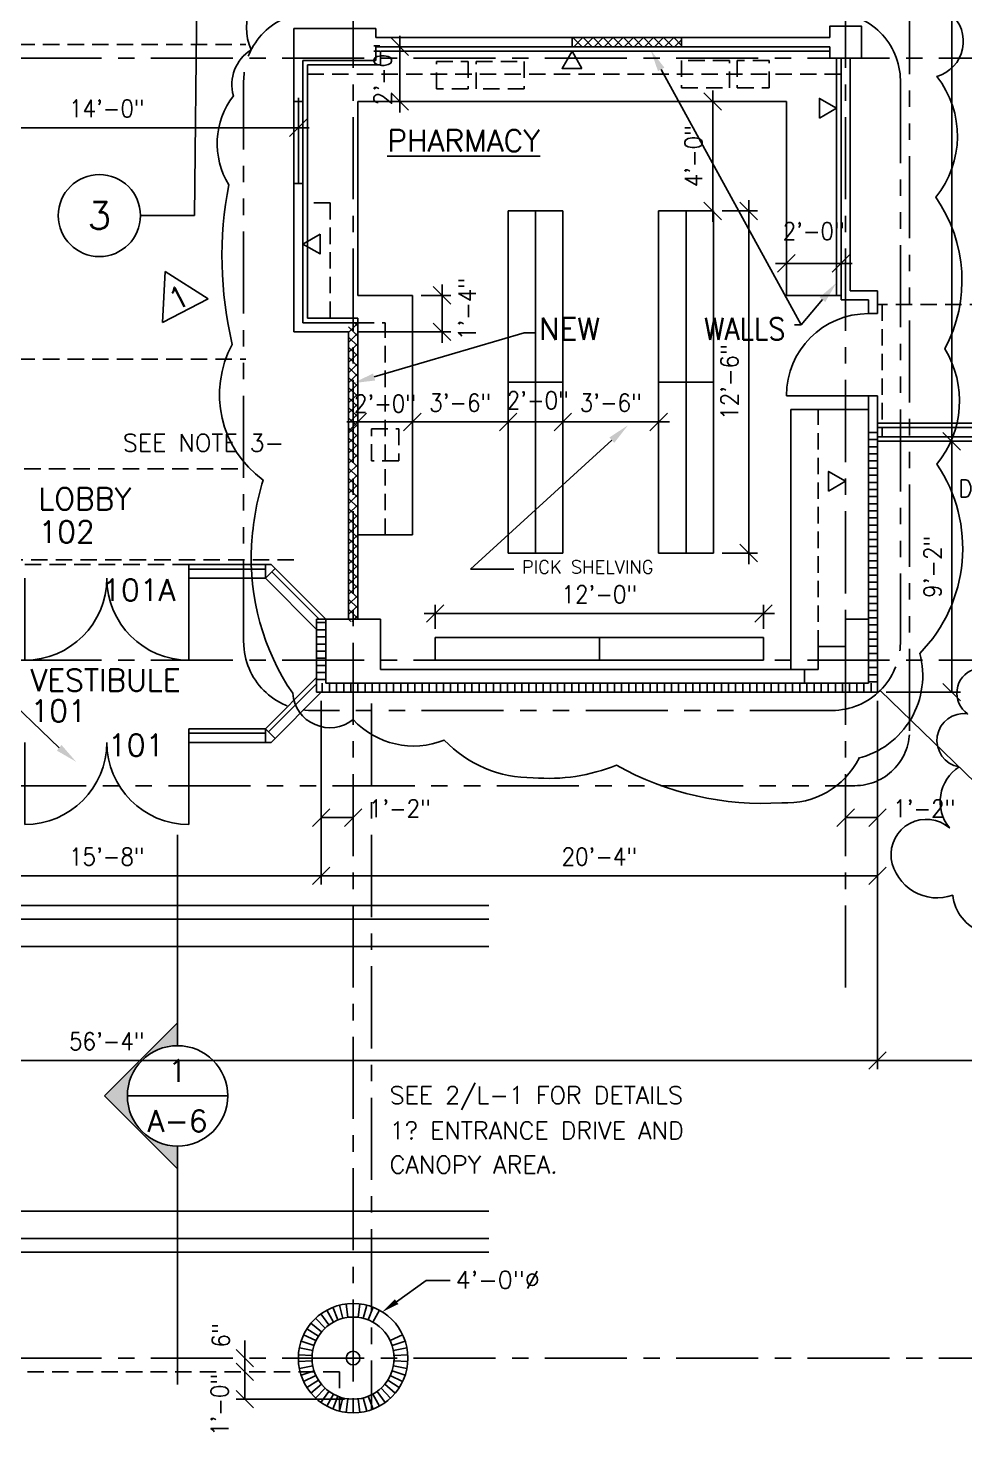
# Model space of a CAD drawing. Header units: inches. Extents: x 0 to 3828, y 0 to 2820.
# Drawn here: x 1428 to 1839, y 1136 to 1751 of the extents above; entities that cross this region are included whole.
import ezdxf
from ezdxf.enums import TextEntityAlignment as Align

# ---------------------------------------------------------------- set-up
doc = ezdxf.new("R2010")
doc.units = ezdxf.units.IN
doc.header["$LTSCALE"] = 28.8
doc.header["$MEASUREMENT"] = 0
for name, pattern in [('CENTER', [2, 1.25, -0.25, 0.25, -0.25]), ('HIDDEN', [0.375, 0.25, -0.125]), ('PHANTOM', [2.5, 1.25, -0.25, 0.25, -0.25, 0.25, -0.25])]:
    doc.linetypes.add(name, pattern=pattern)
for name, color, linetype in [('A-ANNO-DIMS', 1, 'Continuous'), ('A-ANNO-TEXT', 7, 'Continuous'), ('A-COLS', 1, 'Continuous'), ('A-DOOR', 6, 'Continuous'), ('A-FLOR-FURN', 74, 'Continuous'), ('A-GLAZ', 5, 'Continuous'), ('A-GRID', 1, 'CENTER'), ('A-WALL', 4, 'Continuous'), ('A-WALL-PATT', 9, 'Continuous'), ('ALL-ELSE', 31, 'Continuous')]:
    doc.layers.add(name, color=color, linetype=linetype)
doc.styles.add('RS', font='romans.shx', dxfattribs={"width": 0.9})
doc.dimstyles.new('RS', dxfattribs={"dimtxt": 0.18, "dimasz": 0.18, "dimexe": 0.18, "dimexo": 0.0625, "dimgap": 0.09, "dimtad": 0, "dimtih": 1, "dimtoh": 1, "dimdec": 4, "dimzin": 0, "dimdsep": 46, "dimtxsty": 'RS', "dimcen": 0.09, "dimclrt": 7, "dimadec": 0, "dimazin": 0, "dimtfac": 1, "dimtdec": 4, "dimtofl": 0, "dimtmove": 0, "dimatfit": 3, "dimfxl": 0, "dimtolj": 1, "dimtzin": 0, "dimarcsym": 0})
doc.dimstyles.get("Standard").update_dxf_attribs({"dimtxt": 0.18, "dimasz": 0.18, "dimexe": 0.18, "dimexo": 0.0625, "dimgap": 0.09, "dimtad": 0, "dimtih": 1, "dimtoh": 1, "dimdec": 4, "dimzin": 0, "dimdsep": 46, "dimtxsty": 'Standard', "dimcen": 0.09, "dimadec": 0, "dimazin": 0, "dimtfac": 1, "dimtdec": 4, "dimtofl": 0, "dimtmove": 0, "dimatfit": 3, "dimfxl": 0, "dimtolj": 1, "dimtzin": 0, "dimarcsym": 0})

# ---------------------------------------------------------------- blocks, each defined once
blk = doc.blocks.new('C006')
blk.add_line((0, 0), (0, 36))
blk.add_arc((0, 0), 36, 0, 90)
blk = doc.blocks.new('C008')
blk.add_lwpolyline([(4.33, -7.5), (0, 0), (-4.33, -7.5)], close=True)
blk = doc.blocks.new('C002')
blk.add_circle((0, 0), 18)
blk = doc.blocks.new('C009')
for p, q in [((0, 0), (11.33, 19.24)), ((22.66, 0), (11.33, 19.24)), ((0, 0), (22.66, 0))]:
    blk.add_line(p, q)
blk = doc.blocks.new('*D124')
at = {"layer": 'A-ANNO-DIMS', "color": 0}
for p, q in [((1379, 1720.66), (1379, 1703.66)), ((1547, 1720.66), (1547, 1703.66)), ((1375.16, 1703.66), (1382.84, 1711.34)), ((1543.16, 1703.66), (1550.84, 1711.34)), ((1374.2, 1707.5), (1551.8, 1707.5))]:
    blk.add_line(p, q, dxfattribs=at)
at = {"layer": 'Defpoints', "color": 0}
for p in [(1379, 1724.5), (1547, 1724.5), (1547, 1707.5)]:
    blk.add_point(p, dxfattribs=at)
at = {"layer": 'A-ANNO-DIMS', "color": 7, "insert": (1463, 1715.91), "char_height": 7.68, "attachment_point": 5, "style": 'RS'}
blk.add_mtext('\\A1;14\'-0"', dxfattribs=at)
blk = doc.blocks.new('*D312')
at = {"layer": 'A-ANNO-DIMS', "color": 0}
for p, q in [((1748.34, 1667.16), (1740.66, 1674.84)), ((1744.5, 1516.2), (1744.5, 1675.8)), ((1732.84, 1671), (1748.34, 1671)), ((1732.84, 1521), (1748.34, 1521)), ((1748.34, 1517.16), (1740.66, 1524.84))]:
    blk.add_line(p, q, dxfattribs=at)
at = {"layer": 'Defpoints', "color": 0}
for p in [(1729, 1671), (1744.5, 1671), (1729, 1521)]:
    blk.add_point(p, dxfattribs=at)
at = {"layer": 'A-ANNO-DIMS', "color": 7, "insert": (1736.09, 1596), "char_height": 7.68, "attachment_point": 5, "rotation": 90, "style": 'RS'}
blk.add_mtext('\\A1;12\'-6"', dxfattribs=at)
blk = doc.blocks.new('*D313')
at = {"layer": 'A-ANNO-DIMS', "color": 0}
for p, q in [((1728.7, 1666.2), (1728.7, 1723.8)), ((1732.54, 1715.16), (1724.86, 1722.84)), ((1732.54, 1667.16), (1724.86, 1674.84)), ((1725.16, 1671), (1724.86, 1671))]:
    blk.add_line(p, q, dxfattribs=at)
at = {"layer": 'Defpoints', "color": 0}
for p in [(1728.7, 1719), (1728.7, 1719), (1729, 1671)]:
    blk.add_point(p, dxfattribs=at)
at = {"layer": 'A-ANNO-DIMS', "color": 7, "insert": (1720.29, 1695), "char_height": 7.68, "attachment_point": 5, "rotation": 90, "style": 'RS'}
blk.add_mtext('\\A1;4\'-0"', dxfattribs=at)
blk = doc.blocks.new('*D129')
at = {"layer": 'A-ANNO-DIMS', "color": 0}
for p, q in [((1569.16, 1574.66), (1576.84, 1582.34)), ((1573, 1575.34), (1573, 1582.34)), ((1593.16, 1574.66), (1600.84, 1582.34)), ((1597, 1575.34), (1597, 1582.34)), ((1568.2, 1578.5), (1601.8, 1578.5))]:
    blk.add_line(p, q, dxfattribs=at)
at = {"layer": 'Defpoints', "color": 0}
for p in [(1597, 1578.5), (1573, 1571.5), (1597, 1571.5)]:
    blk.add_point(p, dxfattribs=at)
at = {"layer": 'A-ANNO-DIMS', "color": 7, "insert": (1585, 1586.5), "char_height": 7.68, "attachment_point": 5, "style": 'RS'}
blk.add_mtext('\\A1;2\'-0"', dxfattribs=at)
blk = doc.blocks.new('*D130')
at = {"layer": 'A-ANNO-DIMS', "color": 0}
for p, q in [((1593.16, 1574.66), (1600.84, 1582.34)), ((1597, 1575.34), (1597, 1582.34)), ((1635.16, 1574.66), (1642.84, 1582.34)), ((1639, 1575.34), (1639, 1582.34)), ((1592.2, 1578.5), (1643.8, 1578.5))]:
    blk.add_line(p, q, dxfattribs=at)
at = {"layer": 'Defpoints', "color": 0}
for p in [(1639, 1578.5), (1597, 1571.5), (1639, 1571.5)]:
    blk.add_point(p, dxfattribs=at)
at = {"layer": 'A-ANNO-DIMS', "color": 7, "insert": (1618, 1586.91), "char_height": 7.68, "attachment_point": 5, "style": 'RS'}
blk.add_mtext('\\A1;3\'-6"', dxfattribs=at)
blk = doc.blocks.new('*D131')
at = {"layer": 'A-ANNO-DIMS', "color": 0}
for p, q in [((1635.16, 1574.66), (1642.84, 1582.34)), ((1639, 1575.34), (1639, 1582.34)), ((1659.16, 1574.66), (1666.84, 1582.34)), ((1663, 1575.34), (1663, 1582.34)), ((1634.2, 1578.5), (1667.8, 1578.5))]:
    blk.add_line(p, q, dxfattribs=at)
at = {"layer": 'Defpoints', "color": 0}
for p in [(1663, 1578.5), (1639, 1571.5), (1663, 1571.5)]:
    blk.add_point(p, dxfattribs=at)
at = {"layer": 'A-ANNO-DIMS', "color": 7, "insert": (1652, 1588), "char_height": 7.68, "attachment_point": 5, "style": 'RS'}
blk.add_mtext('\\A1;2\'-0"', dxfattribs=at)
blk = doc.blocks.new('*D132')
at = {"layer": 'A-ANNO-DIMS', "color": 0}
for p, q in [((1659.16, 1574.66), (1666.84, 1582.34)), ((1663, 1575.34), (1663, 1582.34)), ((1701.16, 1574.66), (1708.84, 1582.34)), ((1705, 1575.34), (1705, 1582.34)), ((1658.2, 1578.5), (1709.8, 1578.5))]:
    blk.add_line(p, q, dxfattribs=at)
at = {"layer": 'Defpoints', "color": 0}
for p in [(1705, 1578.5), (1663, 1571.5), (1705, 1571.5)]:
    blk.add_point(p, dxfattribs=at)
at = {"layer": 'A-ANNO-DIMS', "color": 7, "insert": (1684, 1586.91), "char_height": 7.68, "attachment_point": 5, "style": 'RS'}
blk.add_mtext('\\A1;3\'-6"', dxfattribs=at)
blk = doc.blocks.new('*D133')
at = {"layer": 'A-ANNO-DIMS', "color": 0}
for p, q in [((1595.34, 1739.16), (1587.66, 1746.84)), ((1591.5, 1714.2), (1591.5, 1747.8)), ((1595.34, 1715.16), (1587.66, 1722.84))]:
    blk.add_line(p, q, dxfattribs=at)
at = {"layer": 'Defpoints', "color": 0}
for p in [(1591.5, 1743), (1591.5, 1743), (1591.5, 1719)]:
    blk.add_point(p, dxfattribs=at)
at = {"layer": 'A-ANNO-DIMS', "color": 7, "insert": (1584, 1731), "char_height": 7.68, "attachment_point": 5, "rotation": 90, "style": 'RS'}
blk.add_mtext('\\A1;2\'-0"', dxfattribs=at)
blk = doc.blocks.new('*D314')
at = {"layer": 'A-ANNO-DIMS', "color": 0}
for p, q in [((1757.16, 1644.16), (1764.84, 1651.84)), ((1761, 1637.84), (1761, 1651.84)), ((1781.16, 1644.16), (1788.84, 1651.84)), ((1785, 1637.84), (1785, 1651.84)), ((1756.2, 1648), (1789.8, 1648))]:
    blk.add_line(p, q, dxfattribs=at)
at = {"layer": 'Defpoints', "color": 0}
for p in [(1785, 1648), (1761, 1634), (1785, 1634)]:
    blk.add_point(p, dxfattribs=at)
at = {"layer": 'A-ANNO-DIMS', "color": 7, "insert": (1773, 1662.17), "char_height": 7.68, "attachment_point": 5, "style": 'RS'}
blk.add_mtext('\\A1;2\'-0"', dxfattribs=at)
blk = doc.blocks.new('*D315')
at = {"layer": 'A-ANNO-DIMS', "color": 0}
for p, q in [((1613.84, 1630.16), (1606.16, 1637.84)), ((1610, 1613.2), (1610, 1638.8)), ((1600.84, 1634), (1613.84, 1634)), ((1613.84, 1614.16), (1606.16, 1621.84)), ((1572.84, 1618), (1613.84, 1618))]:
    blk.add_line(p, q, dxfattribs=at)
at = {"layer": 'Defpoints', "color": 0}
for p in [(1597, 1634), (1610, 1634), (1569, 1618)]:
    blk.add_point(p, dxfattribs=at)
at = {"layer": 'A-ANNO-DIMS', "color": 7, "insert": (1621, 1628), "char_height": 7.68, "attachment_point": 5, "rotation": 90, "style": 'RS'}
blk.add_mtext('\\A1;1\'-4"', dxfattribs=at)
blk = doc.blocks.new('_OBLIQUE')
at = {"color": 0, "linetype": 'ByBlock', "lineweight": -2}
blk.add_line((-0.5, -0.5), (0.5, 0.5), dxfattribs=at)
blk = doc.blocks.new('*D317')
at = {"layer": 'A-ANNO-DIMS', "color": 0}
for p, q in [((1125, 1456.16), (1125, 1294.66)), ((1801, 1456.16), (1801, 1294.66)), ((1125, 1298.5), (1801, 1298.5))]:
    blk.add_line(p, q, dxfattribs=at)
at = {"layer": 'Defpoints', "color": 0}
for p in [(1125, 1460), (1801, 1460), (1801, 1298.5)]:
    blk.add_point(p, dxfattribs=at)
at = {"layer": 'A-ANNO-DIMS', "color": 0, "xscale": 7.68, "yscale": 7.68, "zscale": 7.68, "rotation": 180}
blk.add_blockref('_OBLIQUE', (1125, 1298.5), dxfattribs=at)
at = {"layer": 'A-ANNO-DIMS', "color": 0, "xscale": 7.68, "yscale": 7.68, "zscale": 7.68}
blk.add_blockref('_OBLIQUE', (1801, 1298.5), dxfattribs=at)
at = {"layer": 'A-ANNO-DIMS', "color": 7, "insert": (1463, 1306.91), "char_height": 7.68, "attachment_point": 5, "style": 'RS'}
blk.add_mtext('\\A1;56\'-4"', dxfattribs=at)
blk = doc.blocks.new('*D318')
at = {"layer": 'A-ANNO-DIMS', "color": 0}
for p, q in [((1801, 1456.16), (1801, 1294.66)), ((1989, 1305.66), (1989, 1294.66)), ((1801, 1298.5), (1989, 1298.5))]:
    blk.add_line(p, q, dxfattribs=at)
at = {"layer": 'Defpoints', "color": 0}
for p in [(1801, 1460), (1989, 1309.5), (1989, 1298.5)]:
    blk.add_point(p, dxfattribs=at)
at = {"layer": 'A-ANNO-DIMS', "color": 0, "xscale": 7.68, "yscale": 7.68, "zscale": 7.68, "rotation": 180}
blk.add_blockref('_OBLIQUE', (1801, 1298.5), dxfattribs=at)
at = {"layer": 'A-ANNO-DIMS', "color": 0, "xscale": 7.68, "yscale": 7.68, "zscale": 7.68}
blk.add_blockref('_OBLIQUE', (1989, 1298.5), dxfattribs=at)
at = {"layer": 'A-ANNO-DIMS', "color": 7, "insert": (1895, 1306.91), "char_height": 7.68, "attachment_point": 5, "style": 'RS'}
blk.add_mtext('\\A1;15\'-8"', dxfattribs=at)
blk = doc.blocks.new('*D138')
at = {"layer": 'A-ANNO-DIMS', "color": 0}
for p, q in [((1369, 1456.16), (1369, 1375.66)), ((1557, 1456.16), (1557, 1375.66)), ((1369, 1379.5), (1557, 1379.5))]:
    blk.add_line(p, q, dxfattribs=at)
at = {"layer": 'Defpoints', "color": 0}
for p in [(1369, 1460), (1557, 1460), (1557, 1379.5)]:
    blk.add_point(p, dxfattribs=at)
at = {"layer": 'A-ANNO-DIMS', "color": 0, "xscale": 7.68, "yscale": 7.68, "zscale": 7.68, "rotation": 180}
blk.add_blockref('_OBLIQUE', (1369, 1379.5), dxfattribs=at)
at = {"layer": 'A-ANNO-DIMS', "color": 0, "xscale": 7.68, "yscale": 7.68, "zscale": 7.68}
blk.add_blockref('_OBLIQUE', (1557, 1379.5), dxfattribs=at)
at = {"layer": 'A-ANNO-DIMS', "color": 7, "insert": (1463, 1387.91), "char_height": 7.68, "attachment_point": 5, "style": 'RS'}
blk.add_mtext('\\A1;15\'-8"', dxfattribs=at)
blk = doc.blocks.new('*D139')
at = {"layer": 'A-ANNO-DIMS', "color": 0}
for p, q in [((1557, 1456.16), (1557, 1375.66)), ((1557, 1379.5), (1801, 1379.5)), ((1801, 1376.66), (1801, 1375.66))]:
    blk.add_line(p, q, dxfattribs=at)
at = {"layer": 'Defpoints', "color": 0}
for p in [(1557, 1460), (1801, 1380.5), (1801, 1379.5)]:
    blk.add_point(p, dxfattribs=at)
at = {"layer": 'A-ANNO-DIMS', "color": 0, "xscale": 7.68, "yscale": 7.68, "zscale": 7.68, "rotation": 180}
blk.add_blockref('_OBLIQUE', (1557, 1379.5), dxfattribs=at)
at = {"layer": 'A-ANNO-DIMS', "color": 0, "xscale": 7.68, "yscale": 7.68, "zscale": 7.68}
blk.add_blockref('_OBLIQUE', (1801, 1379.5), dxfattribs=at)
at = {"layer": 'A-ANNO-DIMS', "color": 7, "insert": (1679, 1387.91), "char_height": 7.68, "attachment_point": 5, "style": 'RS'}
blk.add_mtext('\\A1;20\'-4"', dxfattribs=at)
blk = doc.blocks.new('*D142')
at = {"layer": 'A-ANNO-DIMS', "color": 0}
blk.add_line((1557, 1405), (1571, 1405), dxfattribs=at)
at = {"layer": 'Defpoints', "color": 0}
for p in [(1557, 1405), (1571, 1405), (1571, 1405)]:
    blk.add_point(p, dxfattribs=at)
at = {"layer": 'A-ANNO-DIMS', "color": 0, "xscale": 7.68, "yscale": 7.68, "zscale": 7.68, "rotation": 180}
blk.add_blockref('_OBLIQUE', (1557, 1405), dxfattribs=at)
at = {"layer": 'A-ANNO-DIMS', "color": 0, "xscale": 7.68, "yscale": 7.68, "zscale": 7.68}
blk.add_blockref('_OBLIQUE', (1571, 1405), dxfattribs=at)
at = {"layer": 'A-ANNO-DIMS', "color": 7, "insert": (1591.5, 1409), "char_height": 7.68, "attachment_point": 5, "style": 'RS'}
blk.add_mtext('\\A1;1\'-2"', dxfattribs=at)
blk = doc.blocks.new('*D143')
at = {"layer": 'A-ANNO-DIMS', "color": 0}
blk.add_line((1787, 1405), (1801, 1405), dxfattribs=at)
at = {"layer": 'Defpoints', "color": 0}
for p in [(1787, 1405), (1801, 1405), (1801, 1405)]:
    blk.add_point(p, dxfattribs=at)
at = {"layer": 'A-ANNO-DIMS', "color": 0, "xscale": 7.68, "yscale": 7.68, "zscale": 7.68, "rotation": 180}
blk.add_blockref('_OBLIQUE', (1787, 1405), dxfattribs=at)
at = {"layer": 'A-ANNO-DIMS', "color": 0, "xscale": 7.68, "yscale": 7.68, "zscale": 7.68}
blk.add_blockref('_OBLIQUE', (1801, 1405), dxfattribs=at)
at = {"layer": 'A-ANNO-DIMS', "color": 7, "insert": (1821.5, 1409), "char_height": 7.68, "attachment_point": 5, "style": 'RS'}
blk.add_mtext('\\A1;1\'-2"', dxfattribs=at)
blk = doc.blocks.new('*D321')
at = {"layer": 'A-ANNO-DIMS', "color": 0}
for p, q in [((1844.16, 2050), (1829.66, 2050)), ((1833.5, 2050), (1833.5, 1570)), ((1834.66, 1570), (1829.66, 1570))]:
    blk.add_line(p, q, dxfattribs=at)
at = {"layer": 'Defpoints', "color": 0}
for p in [(1848, 2050), (1833.5, 1570), (1838.5, 1570)]:
    blk.add_point(p, dxfattribs=at)
at = {"layer": 'A-ANNO-DIMS', "color": 0, "xscale": 7.68, "yscale": 7.68, "zscale": 7.68}
for p, rotation in [((1833.5, 2050), 90), ((1833.5, 1570), 270)]:
    blk.add_blockref('_OBLIQUE', p, dxfattribs=dict(at, rotation=rotation))
at = {"layer": 'A-ANNO-DIMS', "color": 7, "insert": (1825.09, 1867.5), "char_height": 7.68, "attachment_point": 5, "rotation": 90, "style": 'RS'}
blk.add_mtext('\\A1;40\'-0"', dxfattribs=at)
blk = doc.blocks.new('*D322')
at = {"layer": 'A-ANNO-DIMS', "color": 0}
for p, q in [((1834.66, 1570), (1829.66, 1570)), ((1833.5, 1570), (1833.5, 1460)), ((1804.84, 1460), (1837.34, 1460))]:
    blk.add_line(p, q, dxfattribs=at)
at = {"layer": 'Defpoints', "color": 0}
for p in [(1838.5, 1570), (1801, 1460), (1833.5, 1460)]:
    blk.add_point(p, dxfattribs=at)
at = {"layer": 'A-ANNO-DIMS', "color": 0, "xscale": 7.68, "yscale": 7.68, "zscale": 7.68}
for p, rotation in [((1833.5, 1570), 90), ((1833.5, 1460), 270)]:
    blk.add_blockref('_OBLIQUE', p, dxfattribs=dict(at, rotation=rotation))
at = {"layer": 'A-ANNO-DIMS', "color": 7, "insert": (1825.09, 1515), "char_height": 7.68, "attachment_point": 5, "rotation": 90, "style": 'RS'}
blk.add_mtext('\\A1;9\'-2"', dxfattribs=at)
blk = doc.blocks.new('*D324')
at = {"layer": 'A-ANNO-DIMS', "color": 0}
for p, q in [((1523.5, 1168), (1523.5, 1175.68)), ((1523.5, 1168), (1523.5, 1162)), ((1523.5, 1162), (1523.5, 1154.32))]:
    blk.add_line(p, q, dxfattribs=at)
at = {"layer": 'Defpoints', "color": 0}
for p in [(1523.5, 1168), (1523.5, 1162), (1523.5, 1162)]:
    blk.add_point(p, dxfattribs=at)
at = {"layer": 'A-ANNO-DIMS', "color": 0, "xscale": 7.68, "yscale": 7.68, "zscale": 7.68}
for p, rotation in [((1523.5, 1168), 270), ((1523.5, 1162), 90)]:
    blk.add_blockref('_OBLIQUE', p, dxfattribs=dict(at, rotation=rotation))
at = {"layer": 'A-ANNO-DIMS', "color": 7, "insert": (1513, 1178), "char_height": 7.68, "attachment_point": 5, "rotation": 90, "style": 'RS'}
blk.add_mtext('\\A1;6"', dxfattribs=at)
blk = doc.blocks.new('*D153')
at = {"layer": 'A-ANNO-DIMS', "color": 0}
for p, q in [((1523.5, 1162), (1523.5, 1150)), ((1567.16, 1150), (1519.66, 1150))]:
    blk.add_line(p, q, dxfattribs=at)
at = {"layer": 'Defpoints', "color": 0}
for p in [(1523.5, 1162), (1523.5, 1150), (1571, 1150)]:
    blk.add_point(p, dxfattribs=at)
at = {"layer": 'A-ANNO-DIMS', "color": 0, "xscale": 7.68, "yscale": 7.68, "zscale": 7.68}
for p, rotation in [((1523.5, 1162), 90), ((1523.5, 1150), 270)]:
    blk.add_blockref('_OBLIQUE', p, dxfattribs=dict(at, rotation=rotation))
at = {"layer": 'A-ANNO-DIMS', "color": 7, "insert": (1512.5, 1147.5), "char_height": 7.68, "attachment_point": 5, "rotation": 90, "style": 'RS'}
blk.add_mtext('\\A1;1\'-0"', dxfattribs=at)
blk = doc.blocks.new('*D325')
at = {"layer": 'A-ANNO-DIMS', "color": 0}
for p, q in [((1603.16, 1490.66), (1610.84, 1498.34)), ((1607, 1487.84), (1607, 1498.34)), ((1747.16, 1490.66), (1754.84, 1498.34)), ((1751, 1487.84), (1751, 1498.34)), ((1602.2, 1494.5), (1755.8, 1494.5))]:
    blk.add_line(p, q, dxfattribs=at)
at = {"layer": 'Defpoints', "color": 0}
for p in [(1751, 1494.5), (1607, 1484), (1751, 1484)]:
    blk.add_point(p, dxfattribs=at)
at = {"layer": 'A-ANNO-DIMS', "color": 7, "insert": (1679, 1502.91), "char_height": 7.68, "attachment_point": 5, "style": 'RS'}
blk.add_mtext('\\A1;12\'-0"', dxfattribs=at)

msp = doc.modelspace()

# ---------------------------------------------------------------- hatches: boundary and pattern name
at = {"layer": 'A-ANNO-TEXT'}
msp.add_hatch(color=256, dxfattribs=at).paths.add_polyline_path([(1494, 1305), (1494, 1315), (1462, 1283), (1494, 1251), (1494, 1261, -0.414213562), (1472, 1283, -0.414213562)])
at = {"layer": 'A-WALL-PATT'}
h = msp.add_hatch(dxfattribs=at)
h.set_pattern_fill('ANSI37', color=256, scale=25, style=0)
h.set_pattern_definition([(45, (-655, -76), (-2.2097087, 2.2097087), []), (135, (-655, -76), (-2.2097087, -2.2097087), [])])
h.paths.add_polyline_path([(1715, 1745), (1667, 1745), (1667, 1743), (1715, 1743)])
h.paths.add_polyline_path([(1715, 1747), (1667, 1747), (1667, 1745), (1715, 1745)])
h = msp.add_hatch(dxfattribs=at)
h.set_pattern_fill('ANSI37', color=256, scale=25, style=0)
h.set_pattern_definition([(45, (-655, -98), (-2.2097087, 2.2097087), []), (135, (-655, -98), (-2.2097087, -2.2097087), [])])
h.paths.add_polyline_path([(1573, 1622), (1571, 1622), (1571, 1491), (1573, 1491)])
h.paths.add_polyline_path([(1571, 1622), (1569, 1622), (1569, 1618), (1569, 1491), (1571, 1491)])
h = msp.add_hatch(dxfattribs=at)
h.set_pattern_fill('ANSI31', color=256, scale=25, angle=135, style=0)
h.set_pattern_definition([(180, (-655, -98), (-7e-16, -3.125), [])])
h.paths.add_polyline_path([(1801, 1575), (1797, 1575), (1797, 1463), (1801, 1463)])
h = msp.add_hatch(dxfattribs=at)
h.set_pattern_fill('ANSI31', color=256, scale=25, angle=135, style=0)
h.set_pattern_definition([(180, (-655, -97), (-7e-16, -3.125), [])])
h.paths.add_polyline_path([(1559, 1492), (1555, 1492), (1555, 1464), (1559, 1464)])
h = msp.add_hatch(dxfattribs=at)
h.set_pattern_fill('ANSI31', color=256, scale=25, angle=45, style=0)
h.set_pattern_definition([(90, (-655, -97), (-3.125, 7e-16), [])])
h.paths.add_polyline_path([(1801, 1464), (1555, 1464), (1555, 1460), (1801, 1460)])

# ---------------------------------------------------------------- linework, layer by layer
at = {"layer": 'A-ANNO-DIMS'}
for p, q in [((1590.09393, 1192.74406), (1603, 1202)), ((1603, 1202), (1613.5, 1202))]:
    msp.add_line(p, q, dxfattribs=at)
msp.add_solid([(1590.83991, 1191.7039), (1589.34796, 1193.78421), (1583.85301, 1188.26821)], dxfattribs=at)
at = {"layer": 'A-ANNO-TEXT'}
for p, q in [((1502.91029, 1819.90042), (1501.5, 1668.98313)), ((1706.11166, 1733.08023), (1767.5, 1621)), ((1477.72095, 1668.98313), (1501.5, 1668.98313)), ((1776.83469, 1632.1414), (1767.5, 1621)), ((1767.5, 1621), (1764.5, 1621)), ((1580.21186, 1598.20215), (1646, 1617.5)), ((1646, 1617.5), (1650.5, 1617.5)), ((1684.44818, 1570.48603), (1622.5, 1514)), ((1622.5, 1514), (1641.5, 1514)), ((1442.10102, 1435.61678), (1395.1896, 1480.72225)), ((1802.2132, 1460.7868), (1855.5, 1409)), ((1494, 1305), (1494, 1397.5)), ((1494, 1315), (1462, 1283)), ((1462, 1283), (1494, 1251)), ((1516, 1283), (1472, 1283)), ((1494, 1156.5), (1494, 1261))]:
    msp.add_line(p, q, dxfattribs=at)
at = {"layer": 'A-ANNO-TEXT', "linetype": 'PHANTOM'}
for points in [[(1130, 1419), (1791, 1419, 0.414213562), (1815, 1443), (1815, 2528, 0.414213562), (1791, 2552), (1130, 2552, 0.414213562), (1106, 2528), (1106, 1443, 0.414213562)], [(1553, 1758), (1781, 1758, -0.414213562), (1811, 1728), (1811, 1482, -0.414213562), (1781, 1452), (1553, 1452, -0.414213562), (1523, 1482), (1523, 1728, -0.414213562)]]:
    msp.add_lwpolyline(points, format="xyb", close=True, dxfattribs=at)
at = {"layer": 'A-ANNO-TEXT'}
for points in [[(1792.86185, 1431.09197, -0.300255884), (1759, 1411.5, -0.144641167), (1686.5, 1428, -0.117903124), (1650, 1422.5, -0.208294824), (1611, 1439, -0.310712896), (1571, 1448, -0.601443122), (1544.5, 1459.5, -0.164933985), (1526.5, 1524.5, -0.058516499), (1531.5, 1553, -0.376286435), (1518, 1612.5, -0.106135998), (1516.5, 1682.5, -0.311017856), (1518.5, 1721.5, -0.335650091), (1526.26882, 1741.61777, -0.432953305), (1540.5, 1774.5, -0.201777254)], [(1816.5, 1760, -1.066613445), (1827, 1730, -0.350446622), (1826.5, 1677, -0.283212402), (1830.5, 1610.5, -0.32037298), (1827, 1560, -0.356943112), (1819.5, 1477, -0.420506019), (1792.5, 1431, -0.327201734), (1792.5, 1431)], [(1854.5, 1467.5, -0.570098402), (1886, 1462.5, -0.497055376), (1911.5, 1457, -0.725466708), (1931, 1444.5, -0.680857446), (1941, 1418.5, -0.653004541), (1937, 1378.5, -1.269375413), (1915.5, 1362.5, -1), (1893, 1359, -0.681543497), (1867, 1360, -0.645793571), (1834, 1371, -0.470057346), (1807, 1387, -0.682723857), (1832.5, 1400.5, -0.443969698), (1836.74696, 1427.22515, -0.981919045), (1840.5, 1450.5, -1.083691436), (1854.5, 1467.5, -2.470581935)]]:
    msp.add_lwpolyline(points, format="xyb", dxfattribs=at)
msp.add_circle((1494, 1283), 22, dxfattribs=at)
for points in [[(1704.70836, 1732.31162), (1707.51496, 1733.84884), (1701.5, 1741.5)], [(1775.60826, 1633.16896), (1778.06112, 1631.11385), (1783, 1639.5)], [(1580.66222, 1596.66684), (1579.7615, 1599.73746), (1571, 1595.5)], [(1683.36252, 1571.66133), (1685.53384, 1569.31073), (1691.5, 1577)], [(1443.12048, 1436.84995), (1441.08155, 1434.38362), (1449.5, 1429.5)]]:
    msp.add_solid(points, dxfattribs=at)
at = {"layer": 'A-COLS'}
for points in [[(1789, 1738), (1794, 1738), (1794, 1752), (1780, 1752), (1780, 1747)], [(1780, 1743), (1780, 1738), (1785, 1738)]]:
    msp.add_lwpolyline(points, dxfattribs=at)
for radius in [24, 18, 3]:
    msp.add_circle((1571, 1168), radius, dxfattribs=at)
at = {"layer": 'A-DOOR', "linetype": 'HIDDEN'}
msp.add_line((1499, 1516), (1427, 1516), dxfattribs=at)
at = {"layer": 'A-FLOR-FURN'}
for p, q in [((1780, 1741), (1583, 1741)), ((1583, 1741), (1583, 1735)), ((1783, 1738), (1783, 1634)), ((1551, 1735), (1551, 1624)), ((1583, 1735), (1551, 1735)), ((1573, 1719), (1573, 1634)), ((1761, 1719), (1573, 1719)), ((1761, 1719), (1761, 1634)), ((1639, 1671), (1639, 1521)), ((1663, 1671), (1639, 1671)), ((1651, 1671), (1651, 1521)), ((1663, 1671), (1663, 1521)), ((1705, 1671), (1705, 1521)), ((1729, 1671), (1705, 1671)), ((1717, 1671), (1717, 1521)), ((1729, 1671), (1729, 1521)), ((1597, 1634), (1573, 1634)), ((1597, 1634), (1597, 1529)), ((1785, 1634), (1761, 1634)), ((1573, 1624), (1551, 1624)), ((1573, 1622), (1573, 1624)), ((1639, 1596), (1663, 1596)), ((1705, 1596), (1729, 1596)), ((1763, 1584), (1763, 1470)), ((1797, 1584), (1763, 1584)), ((1597, 1529), (1573, 1529)), ((1663, 1521), (1639, 1521)), ((1729, 1521), (1705, 1521)), ((1607, 1484), (1607, 1474)), ((1607, 1484), (1751, 1484)), ((1679, 1484), (1679, 1474)), ((1751, 1484), (1751, 1474)), ((1751, 1474), (1607, 1474))]:
    msp.add_line(p, q, dxfattribs=at)
at = {"layer": 'A-FLOR-FURN', "linetype": 'HIDDEN'}
for p, q in [((1785, 1731), (1551, 1731)), ((1561, 1674.5), (1551, 1674.5)), ((1561, 1674.5), (1561, 1624)), ((1573, 1622), (1585, 1622)), ((1585, 1529), (1585, 1622)), ((1775, 1480), (1775, 1584))]:
    msp.add_line(p, q, dxfattribs=at)
for points in [[(1607.5, 1736.5), (1621.5, 1736.5), (1621.5, 1724.5), (1607.5, 1724.5)], [(1625, 1736.5), (1646, 1736.5), (1646, 1724.5), (1625, 1724.5)], [(1736, 1737), (1715, 1737), (1715, 1725), (1736, 1725)], [(1753.5, 1737), (1739.5, 1737), (1739.5, 1725), (1753.5, 1725)], [(1579, 1561.5), (1579, 1575.5), (1591, 1575.5), (1591, 1561.5)]]:
    msp.add_lwpolyline(points, close=True, dxfattribs=at)
at = {"layer": 'A-GLAZ'}
for p, q in [((1545, 1719), (1545, 1683)), ((1547, 1719), (1547, 1683)), ((1549, 1719), (1549, 1683)), ((1989, 1578), (1801, 1578)), ((1989, 1576), (1801, 1576)), ((1803, 1576), (1803, 1572)), ((1989, 1572), (1801, 1572)), ((1989, 1570), (1801, 1570))]:
    msp.add_line(p, q, dxfattribs=at)
at = {"layer": 'A-GRID'}
for p, q in [((1571, 2518.5), (1571, 1144)), ((1787, 2518.5), (1787, 1325.5)), ((2785.5, 1738), (135.5, 1738)), ((2785.5, 1474), (135.5, 1474)), ((1579, 1455), (1579, 1145.37258)), ((2785.5, 1168), (135.5, 1168))]:
    msp.add_line(p, q, dxfattribs=at)
at = {"layer": 'A-WALL'}
for p, q in [((1545, 1751), (1545, 1719)), ((1581, 1751), (1545, 1751)), ((1581, 1751), (1581, 1747)), ((1780, 1747), (1581, 1747)), ((1780, 1743), (1581, 1743)), ((1581, 1743), (1581, 1737)), ((1667, 1747), (1667, 1743)), ((1715, 1747), (1715, 1743)), ((1549, 1737), (1549, 1719)), ((1581, 1737), (1549, 1737)), ((1785, 1738), (1785, 1632)), ((1789, 1738), (1789, 1636)), ((1549, 1719), (1545, 1719)), ((1545, 1683), (1545, 1618)), ((1549, 1683), (1545, 1683)), ((1549, 1683), (1549, 1622)), ((1797, 1632), (1785, 1632)), ((1801, 1636), (1789, 1636)), ((1797, 1626), (1797, 1632)), ((1801, 1626), (1801, 1636)), ((1801, 1626), (1797, 1626)), ((1573, 1622), (1549, 1622)), ((1573, 1622), (1573, 1492)), ((1569, 1618), (1545, 1618)), ((1569, 1618), (1569, 1492)), ((1797, 1464), (1797, 1590)), ((1801, 1590), (1797, 1590)), ((1801, 1460), (1801, 1590)), ((1499, 1510), (1499, 1516)), ((1535, 1516), (1499, 1516)), ((1532.51472, 1510), (1532.51472, 1516)), ((1532.51472, 1510), (1536.75736, 1514.24264)), ((1559, 1492), (1535, 1516)), ((1532.51472, 1514), (1499, 1514)), ((1499, 1510), (1532.51472, 1510)), ((1555, 1487.51472), (1532.51472, 1510)), ((1556.17157, 1492), (1535.34315, 1512.82843)), ((1555, 1492), (1555, 1460)), ((1555, 1492), (1583, 1492)), ((1559, 1492), (1559, 1464)), ((1583, 1492), (1583, 1470)), ((1787, 1492), (1797, 1492)), ((1787, 1480), (1787, 1492)), ((1775, 1480), (1775, 1470)), ((1787, 1480), (1775, 1480)), ((1555, 1466.48528), (1532.51472, 1444)), ((1775, 1470), (1583, 1470)), ((1769, 1470), (1769, 1464)), ((1555, 1463.65685), (1533.92893, 1442.58579)), ((1557, 1460), (1535, 1438)), ((1801, 1460), (1555, 1460)), ((1797, 1464), (1559, 1464)), ((1532.51472, 1444), (1499, 1444)), ((1499, 1444), (1499, 1438)), ((1532.51472, 1442), (1499, 1442)), ((1532.51472, 1444), (1532.51472, 1438)), ((1532.51472, 1444), (1536.75736, 1439.75736)), ((1535, 1438), (1499, 1438))]:
    msp.add_line(p, q, dxfattribs=at)
at = {"layer": 'A-WALL-PATT'}
for p, q in [((1562.32843, 1183.77352), (1559.43791, 1189.03136)), ((1564.37376, 1184.73598), (1562.16501, 1190.31464)), ((1566.52358, 1185.4345), (1565.03144, 1191.246)), ((1568.744, 1185.85806), (1567.992, 1191.81075)), ((1571, 1186), (1571, 1192)), ((1573.256, 1185.85806), (1574.008, 1191.81075)), ((1575.47642, 1185.4345), (1576.96856, 1191.246)), ((1577.62624, 1184.73598), (1579.83499, 1190.31464)), ((1579.67157, 1183.77352), (1582.56209, 1189.03136)), ((1557.13076, 1179.47363), (1552.50768, 1183.29818)), ((1558.67815, 1181.12144), (1554.57087, 1185.49525)), ((1560.41987, 1182.56231), (1556.89315, 1187.41641)), ((1554.71311, 1175.66403), (1549.28415, 1178.2187)), ((1555.8021, 1177.64488), (1550.73613, 1180.85984)), ((1587.28689, 1175.66403), (1592.71585, 1178.2187)), ((1553.31883, 1171.37286), (1547.42511, 1172.49715)), ((1553.88098, 1173.56231), (1548.17464, 1175.41641)), ((1588.11902, 1173.56231), (1593.82536, 1175.41641)), ((1588.68117, 1171.37286), (1594.57489, 1172.49715)), ((1553.03552, 1169.13023), (1547.04736, 1169.50697)), ((1553.03552, 1166.86977), (1547.04736, 1166.49303)), ((1553.31883, 1164.62714), (1547.42511, 1163.50285)), ((1588.68117, 1164.62714), (1594.57489, 1163.50285)), ((1588.96448, 1169.13023), (1594.95264, 1169.50697)), ((1588.96448, 1166.86977), (1594.95264, 1166.49303)), ((1553.88098, 1162.43769), (1548.17464, 1160.58359)), ((1554.71311, 1160.33597), (1549.28415, 1157.7813)), ((1555.8021, 1158.35512), (1550.73613, 1155.14016)), ((1586.1979, 1158.35512), (1591.26387, 1155.14016)), ((1587.28689, 1160.33597), (1592.71585, 1157.7813)), ((1588.11902, 1162.43769), (1593.82536, 1160.58359)), ((1557.13076, 1156.52637), (1552.50768, 1152.70182)), ((1558.67815, 1154.87856), (1554.57087, 1150.50475)), ((1560.41987, 1153.43769), (1556.89315, 1148.58359)), ((1562.32843, 1152.22648), (1559.43791, 1146.96864)), ((1564.37376, 1151.26402), (1562.16501, 1145.68536)), ((1577.62624, 1151.26402), (1579.83499, 1145.68536)), ((1579.67157, 1152.22648), (1582.56209, 1146.96864)), ((1581.58013, 1153.43769), (1585.10685, 1148.58359)), ((1583.32185, 1154.87856), (1587.42913, 1150.50475)), ((1584.86924, 1156.52637), (1589.49232, 1152.70182)), ((1566.52358, 1150.5655), (1565.03144, 1144.754)), ((1568.744, 1150.14194), (1567.992, 1144.18925)), ((1571, 1150), (1571, 1144)), ((1573.256, 1150.14194), (1574.008, 1144.18925)), ((1575.47642, 1150.5655), (1576.96856, 1144.754))]:
    msp.add_line(p, q, dxfattribs=at)
at = {"layer": 'ALL-ELSE', "linetype": 'HIDDEN'}
for p, q in [((1381, 1744), (1524, 1744)), ((1989, 1630), (1801, 1630)), ((1803, 1630), (1803, 1578)), ((1381, 1606), (1524, 1606)), ((1362, 1558), (1524, 1558)), ((1545, 1518), (1381, 1518)), ((1565, 1162), (1361, 1162)), ((1565, 1162), (1565, 1145.2621))]:
    msp.add_line(p, q, dxfattribs=at)
at = {"layer": 'ALL-ELSE'}
for p, q in [((1630.5, 1366.5), (1282.5, 1366.5)), ((1630.5, 1360.5), (1282.5, 1360.5)), ((1630.5, 1348.5), (1282.5, 1348.5)), ((1630.5, 1232.5), (1282.5, 1232.5)), ((1630.5, 1220.5), (1282.5, 1220.5)), ((1630.5, 1214.5), (1282.5, 1214.5))]:
    msp.add_line(p, q, dxfattribs=at)

# ---------------------------------------------------------------- block references
at = {"layer": 'A-ANNO-TEXT'}
msp.add_blockref('C002', (1459.72095, 1668.98313), dxfattribs=at)
at = {"layer": 'A-ANNO-TEXT', "rotation": 27.2242293646207}
msp.add_blockref('C009', (1487.35133, 1622.13422), dxfattribs=at)
at = {"layer": 'A-DOOR'}
for p, rotation in [((1797, 1590), 90), ((1499, 1510), 180), ((1499, 1438), 180)]:
    msp.add_blockref('C006', p, dxfattribs=dict(at, rotation=rotation))
at = {"layer": 'A-DOOR', "xscale": -1, "rotation": 180}
for p in [(1427, 1510), (1427, 1438)]:
    msp.add_blockref('C006', p, dxfattribs=at)
at = {"layer": 'A-FLOR-FURN'}
msp.add_blockref('C008', (1667, 1741), dxfattribs=at)
at = {"layer": 'ALL-ELSE'}
for p, rotation in [((1783, 1716), 270), ((1549, 1656.5), 90), ((1787, 1552.5), 270)]:
    msp.add_blockref('C008', p, dxfattribs=dict(at, rotation=rotation))

# ---------------------------------------------------------------- texts
at = {"layer": 'A-ANNO-DIMS', "color": 7, "style": 'RS'}
msp.add_text('4\'-0"%%C', height=7.68, dxfattribs=at).set_placement((1616, 1198.5))
at = {"layer": 'A-ANNO-TEXT', "style": 'RS'}
for s, height, p in [('%%UPHARMACY', 9.6, (1586, 1697)), ('NEW', 9.6, (1652.5, 1614.5)), ('SEE NOTE 3-', 7.68, (1470, 1565.5)), ('LOBBY', 9.6, (1433, 1540)), ('102', 9.6, (1433, 1525.5)), ('PICK SHELVING', 5.76, (1645, 1512)), ('101A', 9.6, (1461, 1500)), ('VESTIBULE', 9.6, (1429.5, 1460.5)), ('101', 9.6, (1429.5, 1447)), ('101', 9.6, (1463.5, 1432)), ('SEE 2/L-1 FOR DETAILS', 7.68, (1587, 1279.5)), ('1? ENTRANCE DRIVE AND', 7.68, (1587, 1264)), ('CANOPY AREA.', 7.68, (1587, 1249))]:
    msp.add_text(s, height=height, dxfattribs=at).set_placement(p)
for s, height, p in [('3', 12, (1459.72095, 1668.98313)), ('1', 9.6, (1494, 1294)), ('A-6', 9.6, (1494, 1272))]:
    msp.add_text(s, height=height, dxfattribs=at).set_placement(p, align=Align.MIDDLE)
msp.add_text('1', height=9.6, rotation=27.22422936, dxfattribs=at).set_placement((1494.49134, 1633.02075), align=Align.MIDDLE)
at = {"layer": 'A-ANNO-TEXT', "style": 'RS', "width": 0.9}
for s, height, p in [('WALLS', 9.6, (1725, 1614.5)), ('DAK RAIL-SEE NOTE 10', 7.68, (1836.5, 1545.5))]:
    msp.add_text(s, height=height, dxfattribs=at).set_placement(p)

# ---------------------------------------------------------------- dimensions: what is measured, and where the dimension line sits
at = {"layer": 'A-ANNO-DIMS'}
for base, p1, p2, dimstyle, override, picture, middle in [((1833.5, 1570), (1848, 2050), (1838.5, 1570), 'Standard', {"dimscale": 96, "dimtxt": 0.08, "dimasz": 0.08, "dimexe": 0.04, "dimexo": 0.04, "dimgap": 0.04, "dimtad": 1, "dimtih": 0, "dimtoh": 0, "dimzin": 3, "dimlunit": 4, "dimtxsty": 'RS', "dimblk": 'OBLIQUE', "dimclrt": 7, "dimtofl": 1, "dimtmove": 2}, '*D321', (1825.08857, 1867.5)), ((1591.5, 1743), (1591.5, 1719), (1591.5, 1743), 'RS', {"dimscale": 96, "dimtxt": 0.08, "dimasz": 0.08, "dimexe": 0.04, "dimexo": 0.04, "dimgap": 0.04, "dimtad": 1, "dimtih": 0, "dimtoh": 0, "dimzin": 7, "dimlunit": 4, "dimtsz": 0.04, "dimdle": 0.05, "dimtmove": 2}, '*D133', (1584, 1731)), ((1610, 1634), (1569, 1618), (1597, 1634), 'RS', {"dimscale": 96, "dimtxt": 0.08, "dimasz": 0.08, "dimexe": 0.04, "dimexo": 0.04, "dimgap": 0.04, "dimtad": 1, "dimtih": 0, "dimtoh": 0, "dimzin": 7, "dimlunit": 4, "dimtsz": 0.04, "dimdle": 0.05, "dimtmove": 2}, '*D315', (1621, 1628)), ((1523.5, 1162), (1523.5, 1168), (1523.5, 1162), 'Standard', {"dimscale": 96, "dimtxt": 0.08, "dimasz": 0.08, "dimexe": 0.04, "dimexo": 0.04, "dimgap": 0.04, "dimtad": 1, "dimtih": 0, "dimtoh": 0, "dimzin": 3, "dimlunit": 4, "dimtxsty": 'RS', "dimblk": 'OBLIQUE', "dimclrt": 7, "dimtofl": 1, "dimtmove": 2}, '*D324', (1513, 1178)), ((1523.5, 1150), (1523.5, 1162), (1571, 1150), 'Standard', {"dimscale": 96, "dimtxt": 0.08, "dimasz": 0.08, "dimexe": 0.04, "dimexo": 0.04, "dimgap": 0.04, "dimtad": 1, "dimtih": 0, "dimtoh": 0, "dimzin": 3, "dimlunit": 4, "dimtxsty": 'RS', "dimblk": 'OBLIQUE', "dimclrt": 7, "dimtofl": 1, "dimtmove": 2}, '*D153', (1512.5, 1147.5))]:
    dim = msp.add_linear_dim(base=base, p1=p1, p2=p2, angle=90, dimstyle=dimstyle, override=override, dxfattribs=at)
    dim.commit()
    dim.dimension.update_dxf_attribs({"geometry": picture, "text_midpoint": middle, "dimtype": 160})
for base, p1, p2, dimstyle, override, picture, middle in [((1547, 1707.5), (1379, 1724.5), (1547, 1724.5), 'RS', {"dimscale": 96, "dimtxt": 0.08, "dimasz": 0.08, "dimexe": 0.04, "dimexo": 0.04, "dimgap": 0.04, "dimtad": 1, "dimtih": 0, "dimtoh": 0, "dimzin": 7, "dimlunit": 4, "dimtsz": 0.04, "dimdle": 0.05, "dimtmove": 2}, '*D124', (1463, 1715.91143)), ((1785, 1648), (1761, 1634), (1785, 1634), 'RS', {"dimscale": 96, "dimtxt": 0.08, "dimasz": 0.08, "dimexe": 0.04, "dimexo": 0.04, "dimgap": 0.04, "dimtad": 1, "dimtih": 0, "dimtoh": 0, "dimzin": 7, "dimlunit": 4, "dimtsz": 0.04, "dimdle": 0.05, "dimtmove": 2}, '*D314', (1773, 1662.17143)), ((1639, 1578.5), (1597, 1571.5), (1639, 1571.5), 'RS', {"dimscale": 96, "dimtxt": 0.08, "dimasz": 0.08, "dimexe": 0.04, "dimexo": 0.04, "dimgap": 0.04, "dimtad": 1, "dimtih": 0, "dimtoh": 0, "dimzin": 7, "dimlunit": 4, "dimtsz": 0.04, "dimdle": 0.05, "dimtmove": 2}, '*D130', (1618, 1586.91143)), ((1705, 1578.5), (1663, 1571.5), (1705, 1571.5), 'RS', {"dimscale": 96, "dimtxt": 0.08, "dimasz": 0.08, "dimexe": 0.04, "dimexo": 0.04, "dimgap": 0.04, "dimtad": 1, "dimtih": 0, "dimtoh": 0, "dimzin": 7, "dimlunit": 4, "dimtsz": 0.04, "dimdle": 0.05, "dimtmove": 2}, '*D132', (1684, 1586.91143)), ((1751, 1494.5), (1607, 1484), (1751, 1484), 'RS', {"dimscale": 96, "dimtxt": 0.08, "dimasz": 0.08, "dimexe": 0.04, "dimexo": 0.04, "dimgap": 0.04, "dimtad": 1, "dimtih": 0, "dimtoh": 0, "dimzin": 7, "dimlunit": 4, "dimtsz": 0.04, "dimdle": 0.05, "dimtmove": 2}, '*D325', (1679, 1502.91143)), ((1801, 1298.5), (1125, 1460), (1801, 1460), 'Standard', {"dimscale": 96, "dimtxt": 0.08, "dimasz": 0.08, "dimexe": 0.04, "dimexo": 0.04, "dimgap": 0.04, "dimtad": 1, "dimtih": 0, "dimtoh": 0, "dimzin": 3, "dimlunit": 4, "dimtxsty": 'RS', "dimblk": 'OBLIQUE', "dimclrt": 7, "dimtofl": 1, "dimtmove": 2}, '*D317', (1463, 1306.91143)), ((1557, 1379.5), (1369, 1460), (1557, 1460), 'Standard', {"dimscale": 96, "dimtxt": 0.08, "dimasz": 0.08, "dimexe": 0.04, "dimexo": 0.04, "dimgap": 0.04, "dimtad": 1, "dimtih": 0, "dimtoh": 0, "dimzin": 3, "dimlunit": 4, "dimtxsty": 'RS', "dimblk": 'OBLIQUE', "dimclrt": 7, "dimtofl": 1, "dimtmove": 2}, '*D138', (1463, 1387.91143)), ((1801, 1379.5), (1557, 1460), (1801, 1380.5), 'Standard', {"dimscale": 96, "dimtxt": 0.08, "dimasz": 0.08, "dimexe": 0.04, "dimexo": 0.04, "dimgap": 0.04, "dimtad": 1, "dimtih": 0, "dimtoh": 0, "dimzin": 3, "dimlunit": 4, "dimtxsty": 'RS', "dimblk": 'OBLIQUE', "dimclrt": 7, "dimtofl": 1, "dimtmove": 2}, '*D139', (1679, 1387.91143)), ((1989, 1298.5), (1801, 1460), (1989, 1309.5), 'Standard', {"dimscale": 96, "dimtxt": 0.08, "dimasz": 0.08, "dimexe": 0.04, "dimexo": 0.04, "dimgap": 0.04, "dimtad": 1, "dimtih": 0, "dimtoh": 0, "dimzin": 3, "dimlunit": 4, "dimtxsty": 'RS', "dimblk": 'OBLIQUE', "dimclrt": 7, "dimtofl": 1, "dimtmove": 2}, '*D318', (1895, 1306.91143))]:
    dim = msp.add_linear_dim(base=base, p1=p1, p2=p2, dimstyle=dimstyle, override=override, dxfattribs=at)
    dim.commit()
    dim.dimension.update_dxf_attribs({"geometry": picture, "text_midpoint": middle})
for base, p1, p2, dimstyle, override, picture, middle in [((1728.69895, 1719), (1729, 1671), (1728.69895, 1719), 'RS', {"dimscale": 96, "dimtxt": 0.08, "dimasz": 0.08, "dimexe": 0.04, "dimexo": 0.04, "dimgap": 0.04, "dimtad": 1, "dimtih": 0, "dimtoh": 0, "dimzin": 7, "dimlunit": 4, "dimtsz": 0.04, "dimdle": 0.05, "dimtmove": 2}, '*D313', (1720.28752, 1695)), ((1744.5, 1671), (1729, 1521), (1729, 1671), 'RS', {"dimscale": 96, "dimtxt": 0.08, "dimasz": 0.08, "dimexe": 0.04, "dimexo": 0.04, "dimgap": 0.04, "dimtad": 1, "dimtih": 0, "dimtoh": 0, "dimzin": 7, "dimlunit": 4, "dimtsz": 0.04, "dimdle": 0.05, "dimtmove": 2}, '*D312', (1736.08857, 1596)), ((1833.5, 1460), (1838.5, 1570), (1801, 1460), 'Standard', {"dimscale": 96, "dimtxt": 0.08, "dimasz": 0.08, "dimexe": 0.04, "dimexo": 0.04, "dimgap": 0.04, "dimtad": 1, "dimtih": 0, "dimtoh": 0, "dimzin": 3, "dimlunit": 4, "dimtxsty": 'RS', "dimblk": 'OBLIQUE', "dimclrt": 7, "dimtofl": 1, "dimtmove": 2}, '*D322', (1825.08857, 1515))]:
    dim = msp.add_linear_dim(base=base, p1=p1, p2=p2, angle=90, dimstyle=dimstyle, override=override, dxfattribs=at)
    dim.commit()
    dim.dimension.update_dxf_attribs({"geometry": picture, "text_midpoint": middle})
for base, p1, p2, dimstyle, override, picture, middle in [((1597, 1578.5), (1573, 1571.5), (1597, 1571.5), 'RS', {"dimscale": 96, "dimtxt": 0.08, "dimasz": 0.08, "dimexe": 0.04, "dimexo": 0.04, "dimgap": 0.04, "dimtad": 1, "dimtih": 0, "dimtoh": 0, "dimzin": 7, "dimlunit": 4, "dimtsz": 0.04, "dimdle": 0.05, "dimtmove": 2}, '*D129', (1585, 1586.5)), ((1663, 1578.5), (1639, 1571.5), (1663, 1571.5), 'RS', {"dimscale": 96, "dimtxt": 0.08, "dimasz": 0.08, "dimexe": 0.04, "dimexo": 0.04, "dimgap": 0.04, "dimtad": 1, "dimtih": 0, "dimtoh": 0, "dimzin": 7, "dimlunit": 4, "dimtsz": 0.04, "dimdle": 0.05, "dimtmove": 2}, '*D131', (1652, 1588)), ((1571, 1405), (1557, 1405), (1571, 1405), 'Standard', {"dimscale": 96, "dimtxt": 0.08, "dimasz": 0.08, "dimexe": 0.04, "dimexo": 0.04, "dimgap": 0.04, "dimtad": 1, "dimtih": 0, "dimtoh": 0, "dimzin": 3, "dimlunit": 4, "dimtxsty": 'RS', "dimblk": 'OBLIQUE', "dimclrt": 7, "dimtofl": 1, "dimtmove": 2}, '*D142', (1591.5, 1409)), ((1801, 1405), (1787, 1405), (1801, 1405), 'Standard', {"dimscale": 96, "dimtxt": 0.08, "dimasz": 0.08, "dimexe": 0.04, "dimexo": 0.04, "dimgap": 0.04, "dimtad": 1, "dimtih": 0, "dimtoh": 0, "dimzin": 3, "dimlunit": 4, "dimtxsty": 'RS', "dimblk": 'OBLIQUE', "dimclrt": 7, "dimtofl": 1, "dimtmove": 2}, '*D143', (1821.5, 1409))]:
    dim = msp.add_linear_dim(base=base, p1=p1, p2=p2, dimstyle=dimstyle, override=override, dxfattribs=at)
    dim.commit()
    dim.dimension.update_dxf_attribs({"geometry": picture, "text_midpoint": middle, "dimtype": 160})

doc.saveas('drawing.dxf')
